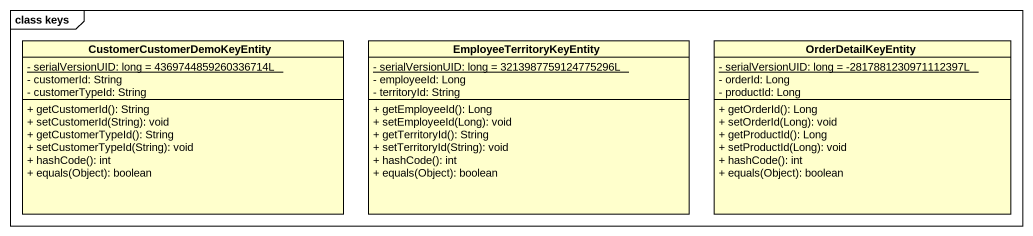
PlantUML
@startuml
mainframe class keys
hide circle
hide empty members
skinparam classAttributeIconSize 0
class "CustomerCustomerDemoKeyEntity" as CustomerCustomerDemoKeyEntit {
  {static} - serialVersionUID: long = 4369744859260336714L
  - customerId: String
  - customerTypeId: String
  + getCustomerId(): String
  + setCustomerId(String): void
  + getCustomerTypeId(): String
  + setCustomerTypeId(String): void
  + hashCode(): int
  + equals(Object): boolean
}
class EmployeeTerritoryKeyEntity {
  {static} - serialVersionUID: long = 3213987759124775296L
  - employeeId: Long
  - territoryId: String
  + getEmployeeId(): Long
  + setEmployeeId(Long): void
  + getTerritoryId(): String
  + setTerritoryId(String): void
  + hashCode(): int
  + equals(Object): boolean
}
class OrderDetailKeyEntity {
  {static} - serialVersionUID: long = -2817881230971112397L
  - orderId: Long
  - productId: Long
  + getOrderId(): Long
  + setOrderId(Long): void
  + getProductId(): Long
  + setProductId(Long): void
  + hashCode(): int
  + equals(Object): boolean
}
@enduml
